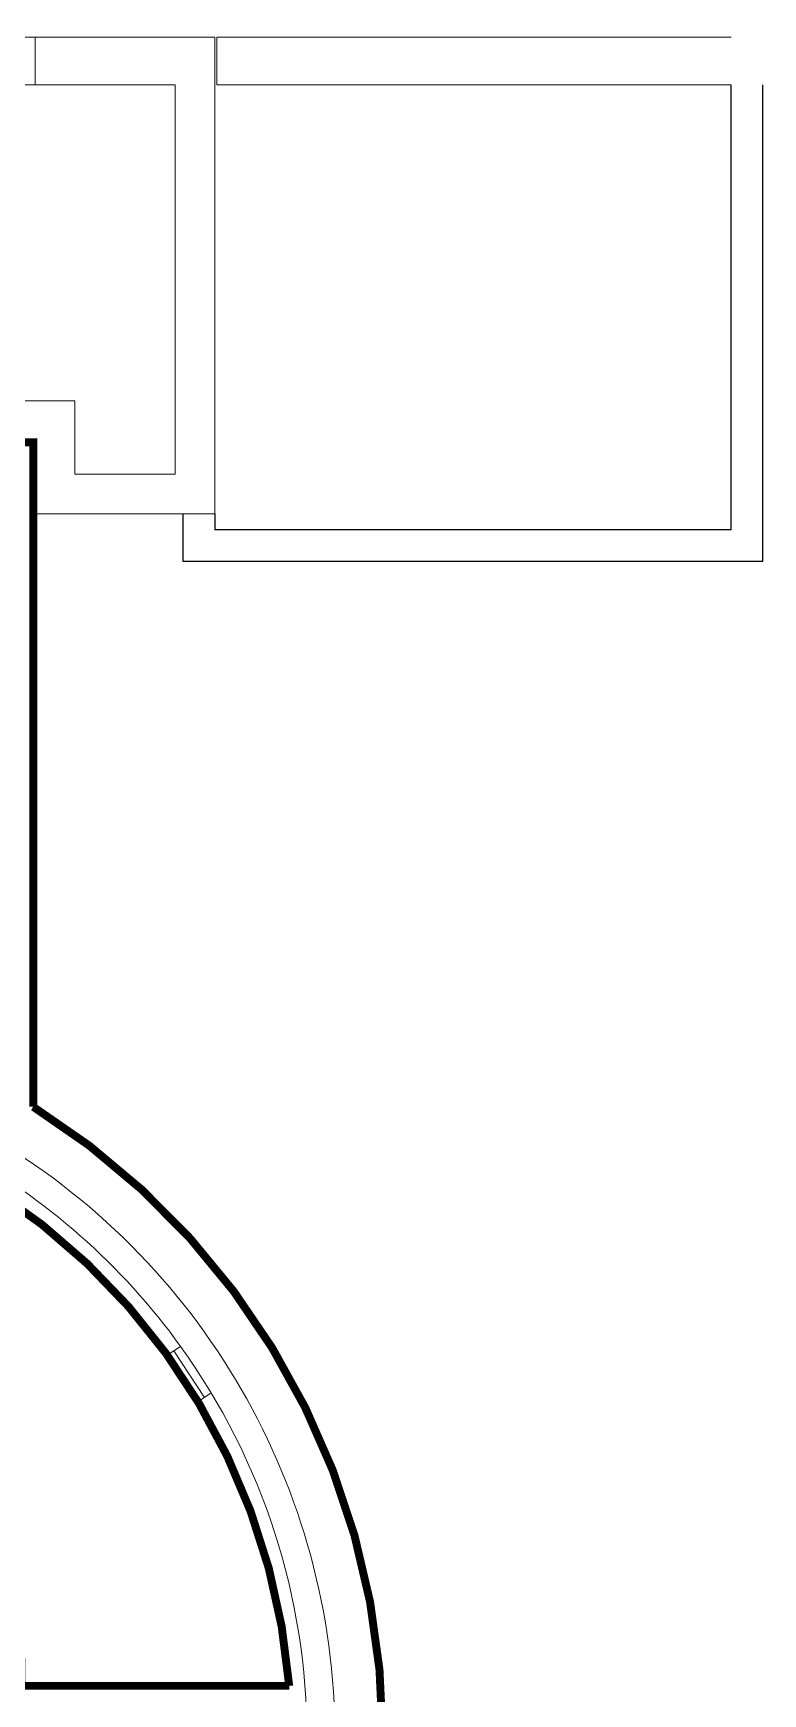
# Model space of a CAD drawing. Header units: millimetres. Extents: x 0 to 570263, y 0 to 232306.
# Drawn here: x 193864 to 203050, y 190949 to 211849 of the extents above; entities that cross this region are included whole.
import ezdxf

# ---------------------------------------------------------------- set-up
doc = ezdxf.new("R2010")
doc.units = ezdxf.units.MM
doc.header["$LTSCALE"] = 100
doc.linetypes.add('Hidden', pattern=[9.524999999999999, 6.35, -3.175])
for name, color, linetype in [('000-structure-b', 1, 'Continuous'), ('A-COLS', 3, 'Continuous'), ('DLN08250', 5, 'Continuous'), ('DLN08254', 3, 'Continuous'), ('LAYOUT', 1, 'Continuous')]:
    doc.layers.add(name, color=color, linetype=linetype)
doc.layers.add('A-DOOR', color=6, linetype='Continuous', lineweight=9)
doc.layers.add('A-WALL', color=7, linetype='Continuous', lineweight=9)

# ---------------------------------------------------------------- blocks, each defined once
blk = doc.blocks.new('A$C4FED4B1D')
at = {"layer": '000-structure-b', "color": 0}
for p, q in [((72535.60795068741, -5500.380350723863, 0.0002038136947537517), (72535.39934015274, 99.81842564046383, -0.0001018091940117039)), ((72935.62285137177, -5900.380351081491, 0.0002256439393964868), (72935.39934062958, 99.81842564046383, -0.0001018083808531882)), ((65635.41861152649, -5300.181574001908, 2.133858441055736e-07), (65635.41861128807, -5900.380348339677, -4.931850941247706e-07)), ((66035.41861152649, -5300.181574240327, 2.133858441055736e-07), (66035.41861128807, -5500.380348458886, 2.213246687726711e-07)), ((72535.60795068741, -5500.380350723863, 7.000770327891814e-07), (66035.41861128807, -5500.380348458886, 3.524686461031656e-07)), ((72935.62285161018, -5900.380350962281, 7.218737671302322e-07), (65635.41861128807, -5900.380348339677, 3.18368832033511e-07))]:
    blk.add_line(p, q, dxfattribs=at)
at = {"layer": 'A-COLS', "color": 0, "lineweight": 18}
for p, q in [((51275.00000143051, 699.818426117301), (66035.41861367226, 699.8184257596731)), ((66035.41861367226, 699.8184257596731, -2.454242557445308e-08), (66035.41861152649, -5300.181574240327, 2.133858441055736e-07)), ((66060.41861367226, 699.8184256404638), (72535.3769903183, 699.8184255212545)), ((66060.41861367226, 699.8184256404638, -2.454242555884056e-08), (66060.41861343384, 99.81842552125454)), ((51775.00000119209, 99.8184259980917), (65535.41861343384, 99.81842575967312)), ((65535.41861343384, 99.81842575967312), (65535.41861152649, -4800.181574240327, 1.935584887924335e-07)), ((66060.41861343384, 99.81842552125454), (72535.3769903183, 99.81842552125454)), ((64275.00000047684, -3875.399857655168), (51775.00000095367, -3875.399858728051)), ((64275.00000095367, -4800.181574240327), (64275.00000047684, -3875.399857655168)), ((63775.00000071526, -4375.399857655168), (51275.00000095367, -4375.399858608842)), ((63775.00000119209, -5300.181574121118), (63775.00000071526, -4375.399857655168)), ((65535.41861152649, -4800.181574240327, 1.935584883483443e-07), (64275.00000095367, -4800.181574240327)), ((66035.41861152649, -5300.181574240327, 2.13385844993752e-07), (63775.00000119209, -5300.181574121118))]:
    blk.add_line(p, q, dxfattribs=at)
for centre, radius, start, end in [((58764.31943273544, -20714.45970250666, -0.07028772469116411), 9385.68363813677, 0.04632533210907672, 57.91338765387187), ((58762.99139213562, -20715.22985698283, -0.07028772469116411), 8787.013947675026, 0.04890501967408434, 60.04891786450727)]:
    blk.add_arc(centre, radius, start, end, dxfattribs=at)
at = {"layer": 'A-DOOR', "color": 0}
for p, q in [((65604.56913042068, -15778.1578207165), (65437.63682317734, -15888.31046332419)), ((65907.60118198395, -16418.95779849589), (65521.10309791565, -15833.23406292498)), ((65824.28806352615, -16473.9331369549), (65991.50818014145, -16363.59058095515))]:
    blk.add_line(p, q, dxfattribs=at)
at = {"layer": 'A-WALL', "color": 0, "lineweight": 18}
for p, q in [((63775.00000476837, 99.81842575967312), (63775.0000038147, 699.8184257596731)), ((63600.0000026226, -20050.39985884726), (66971.09027957916, -20050.39985920489)), ((66973.18260622025, -20050.39985860884), (63600.00000572205, -20050.39985837042))]:
    blk.add_line(p, q, dxfattribs=at)
for centre, radius, start, end in [((58772.33003330231, -20706.87181605399, -0.07028772469116411), 8424.999999941454, 35.8061774303535, 61.44111659378201), ((58764.68894720078, -20714.50701130927, -0.07028772469116411), 8235.31459381504, 35.87625825496707, 62.24345389169257), ((58772.33002948761, -20706.87181665003, -0.07028772469116411), 8425.000003744872, 8.537736462515938e-07, 35.8061774303535), ((58764.68894672394, -20714.50701142848, -0.07028772469116411), 8235.314594443915, 4.625433201586679, 35.87625825496707)]:
    blk.add_arc(centre, radius, start, end, dxfattribs=at)

msp = doc.modelspace()

# ---------------------------------------------------------------- linework, layer by layer
at = {"layer": 'DLN08250', "linetype": 'Hidden', "lineweight": 18, "const_width": 100}
msp.add_lwpolyline([(193864.142662704, 206698.7926360819), (193864.1426646113, 198337.1164669249, -0.2579988472666727), (198264.142665565, 190392.7212552283), (198264.142665565, 138334.028570101), (188125.0296618342, 125049.1924945567), (142214.1426469684, 125049.1924946759), (142214.1426474452, 134749.1924945567), (158164.1426641345, 134749.1924955103), (158164.1426636577, 211799.010920212), (181364.1426634192, 211799.0109198544), (181364.1426629424, 206698.7926352475)], format="xyb", close=True, dxfattribs=at)
at = {"layer": 'DLN08254', "linetype": 'Hidden', "const_width": 100}
msp.add_lwpolyline([(188588.8777579665, 197672.7927576754), (192714.1578215957, 197672.7927530262, -0.2568397543705875), (197087.3252694011, 191049.1924939606), (193714.1426643729, 191049.1924945567), (193714.1426641345, 191349.1924950335), (192514.1426641345, 191349.1924943182), (192514.1426646113, 191049.1924944374), (188588.8777577281, 191049.1924915764)], format="xyb", close=True, dxfattribs=at)

# ---------------------------------------------------------------- block references
at = {"layer": 'LAYOUT'}
msp.add_blockref('A$C4FED4B1D', (130114.1426622272, 211099.19249367), dxfattribs=at)

doc.saveas('drawing.dxf')
